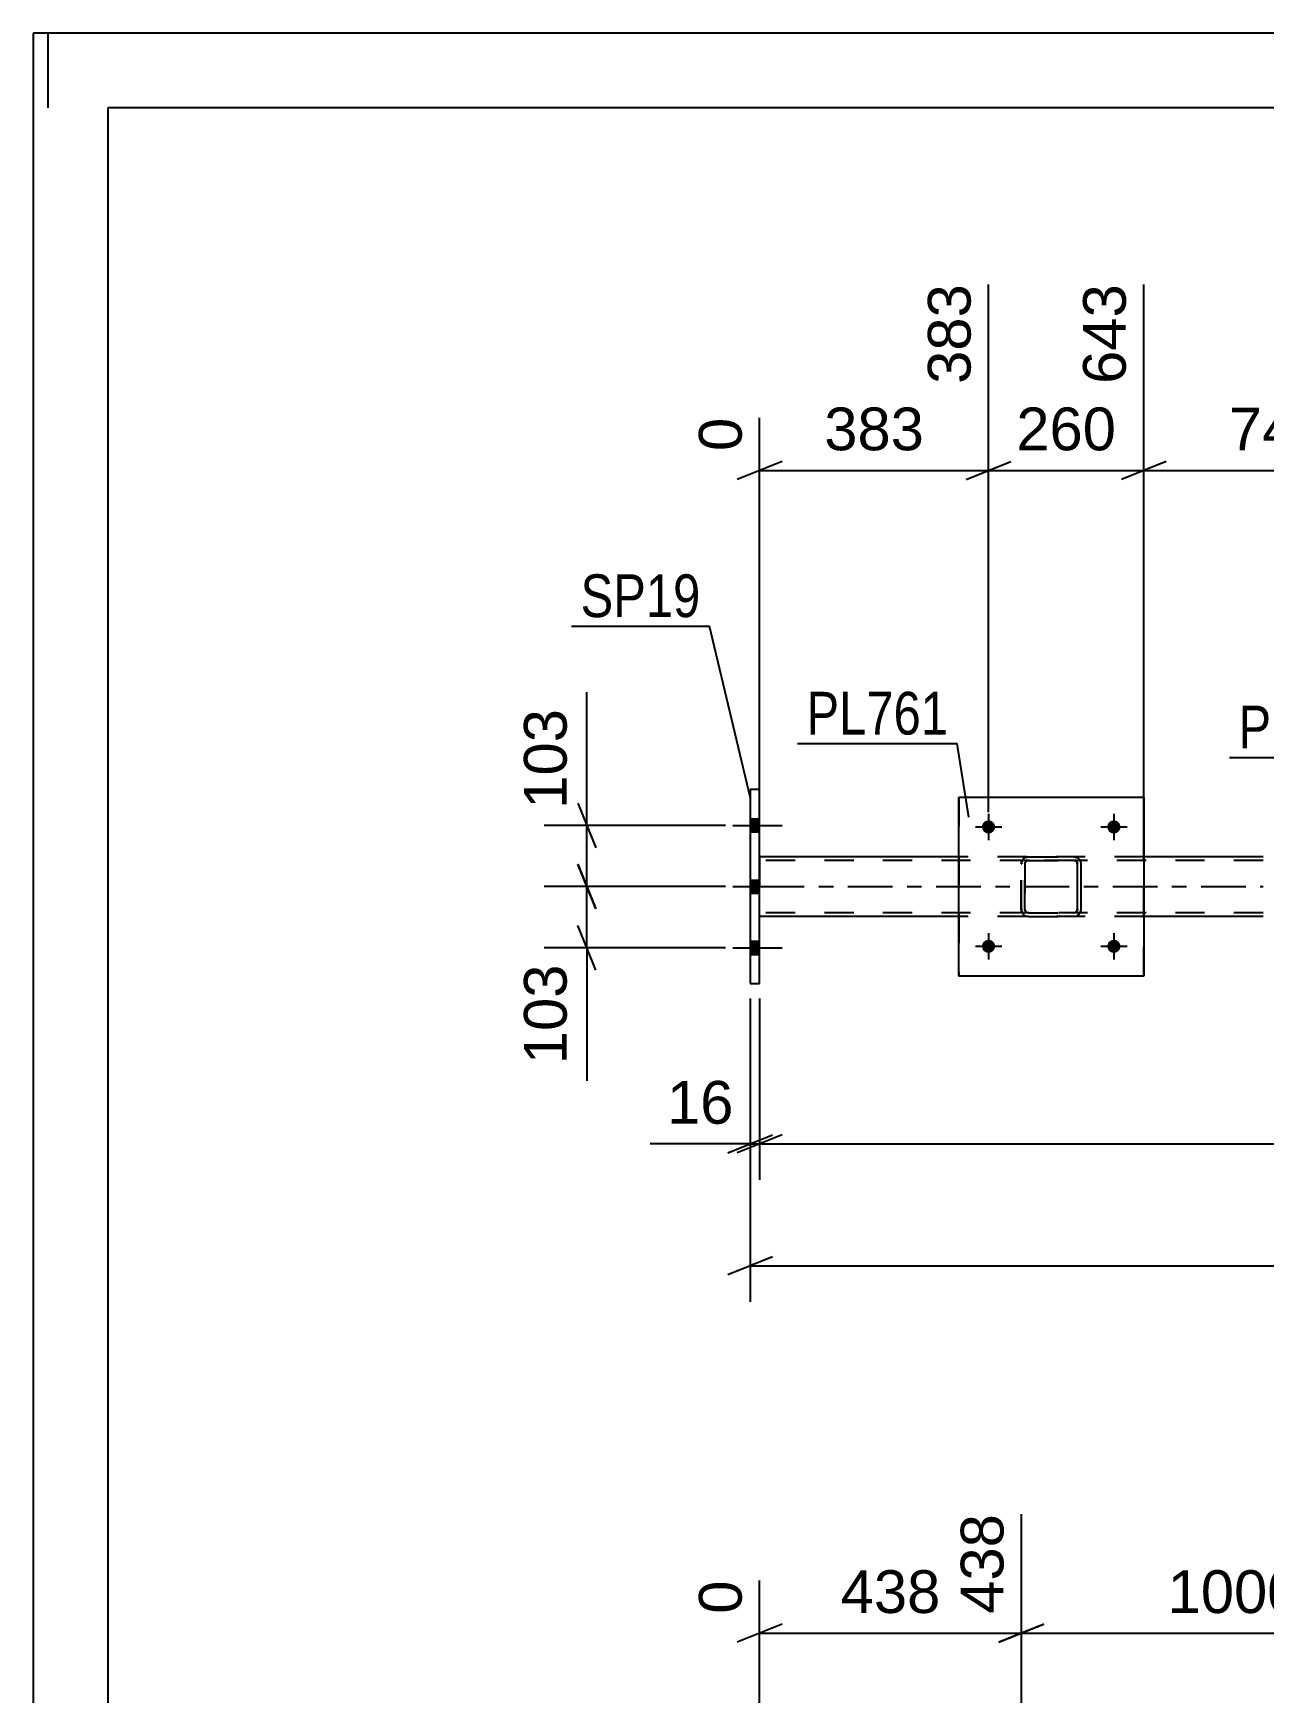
# Model space of a CAD drawing. Header units: millimetres. Extents: x -49 to 792, y -433 to 161.
# Drawn here: x -48.7 to 33.8, y 49.8 to 161 of the extents above; entities that cross this region are included whole.
import ezdxf

# ---------------------------------------------------------------- set-up
doc = ezdxf.new("R2010")
doc.units = ezdxf.units.MM
doc.linetypes.add('DXK_LINE_DOT2', pattern=[3.9198, 1.9599, -1.9599])
doc.linetypes.add('DXK_LINE_DOT3', pattern=[5.9187, 2.979, -0.9799, 0.9799, -0.9799])
doc.styles.add('Arial', font='ARIAL.TTF', dxfattribs={"height": 0.2})
doc.styles.add('Arial Narrow', font='ARIALN.TTF', dxfattribs={"height": 0.2})

# ---------------------------------------------------------------- blocks, each defined once
blk = doc.blocks.new('Unknown-203723993-1112')
at = {"color": 5, "linetype": 'Continuous'}
for p, q in [((792.32, 161.02), (-48.68, 161.02)), ((-48.68, 161.02), (-48.68, -432.98)), ((-47.68, 156.02), (-47.68, 161.02)), ((787.32, 156.02), (-43.68, 156.02)), ((-43.68, 156.02), (-43.68, -427.98))]:
    blk.add_line(p, q, dxfattribs=at)
blk = doc.blocks.new('Bolt-203723993-2629 - 2545')
at = {"linetype": 'Continuous'}
for points in [[(14.9, 99.83), (14.91, 99.92), (14.94, 100.01), (14.98, 100.09), (15.04, 100.15), (15.12, 100.21), (15.2, 100.25), (15.29, 100.26), (15.38, 100.26), (15.47, 100.25), (15.56, 100.21), (15.63, 100.15), (15.69, 100.09), (15.74, 100.01), (15.77, 99.92), (15.78, 99.83), (15.77, 99.74), (15.74, 99.65), (15.69, 99.57), (15.63, 99.5), (15.56, 99.45), (15.47, 99.41), (15.38, 99.39), (15.29, 99.39), (15.2, 99.41), (15.12, 99.45), (15.04, 99.5), (14.98, 99.57), (14.94, 99.65), (14.91, 99.74)], [(23.3, 99.83), (23.31, 99.92), (23.34, 100.01), (23.38, 100.09), (23.44, 100.15), (23.52, 100.21), (23.6, 100.25), (23.69, 100.26), (23.78, 100.26), (23.87, 100.25), (23.96, 100.21), (24.03, 100.15), (24.09, 100.09), (24.14, 100.01), (24.17, 99.92), (24.18, 99.83), (24.17, 99.74), (24.14, 99.65), (24.09, 99.57), (24.03, 99.5), (23.96, 99.45), (23.87, 99.41), (23.78, 99.39), (23.69, 99.39), (23.6, 99.41), (23.52, 99.45), (23.44, 99.5), (23.38, 99.57), (23.34, 99.65), (23.31, 99.74)]]:
    blk.add_hatch(color=1, dxfattribs=at).paths.add_polyline_path(points)
at = {"color": 1, "linetype": 'Continuous'}
for p, q in [((15.34, 100.71), (15.34, 98.95)), ((23.74, 100.71), (23.74, 98.95)), ((14.46, 99.83), (16.22, 99.83)), ((22.86, 99.83), (24.62, 99.83))]:
    blk.add_line(p, q, dxfattribs=at)
blk = doc.blocks.new('Bolt-203723993-2630 - 2545')
at = {"linetype": 'Continuous'}
for points in [[(14.9, 107.83), (14.91, 107.92), (14.94, 108.01), (14.98, 108.09), (15.04, 108.15), (15.12, 108.21), (15.2, 108.25), (15.29, 108.26), (15.38, 108.26), (15.47, 108.25), (15.56, 108.21), (15.63, 108.15), (15.69, 108.09), (15.74, 108.01), (15.77, 107.92), (15.78, 107.83), (15.77, 107.74), (15.74, 107.65), (15.69, 107.57), (15.63, 107.5), (15.56, 107.45), (15.47, 107.41), (15.38, 107.39), (15.29, 107.39), (15.2, 107.41), (15.12, 107.45), (15.04, 107.5), (14.98, 107.57), (14.94, 107.65), (14.91, 107.74)], [(23.3, 107.83), (23.31, 107.92), (23.34, 108.01), (23.38, 108.09), (23.44, 108.15), (23.52, 108.21), (23.6, 108.25), (23.69, 108.26), (23.78, 108.26), (23.87, 108.25), (23.96, 108.21), (24.03, 108.15), (24.09, 108.09), (24.14, 108.01), (24.17, 107.92), (24.18, 107.83), (24.17, 107.74), (24.14, 107.65), (24.09, 107.57), (24.03, 107.5), (23.96, 107.45), (23.87, 107.41), (23.78, 107.39), (23.69, 107.39), (23.6, 107.41), (23.52, 107.45), (23.44, 107.5), (23.38, 107.57), (23.34, 107.65), (23.31, 107.74)]]:
    blk.add_hatch(color=1, dxfattribs=at).paths.add_polyline_path(points)
at = {"color": 1, "linetype": 'Continuous'}
for p, q in [((15.34, 108.71), (15.34, 106.95)), ((23.74, 108.71), (23.74, 106.95)), ((14.46, 107.83), (16.22, 107.83)), ((22.86, 107.83), (24.62, 107.83))]:
    blk.add_line(p, q, dxfattribs=at)
blk = doc.blocks.new('Part-203723993-2571 - 2545')
at = {"color": 7, "linetype": 'DXK_LINE_DOT2'}
for p, q in [((17.83, 105.79), (18.01, 105.83)), ((18.02, 105.83), (17.83, 105.79)), ((18.02, 105.83), (18.01, 105.83)), ((18.01, 105.83), (21.05, 105.83)), ((18.02, 105.83), (21.06, 105.83)), ((21.05, 105.83), (21.06, 105.83)), ((21.05, 105.83), (21.24, 105.79)), ((21.24, 105.79), (21.06, 105.83)), ((17.53, 105.35), (17.57, 105.53)), ((17.53, 105.35), (17.54, 105.35)), ((17.53, 102.31), (17.53, 105.35)), ((17.57, 105.53), (17.54, 105.35)), ((17.54, 102.31), (17.54, 105.35)), ((17.79, 105.44), (17.77, 105.35)), ((17.78, 105.35), (17.77, 105.35)), ((17.77, 105.35), (17.77, 102.31)), ((17.78, 105.35), (17.8, 105.44)), ((17.78, 102.31), (17.78, 105.35)), ((17.84, 105.52), (17.79, 105.44)), ((17.8, 105.44), (17.85, 105.52)), ((17.92, 105.57), (17.84, 105.52)), ((17.85, 105.52), (17.93, 105.57)), ((18.01, 105.59), (17.92, 105.57)), ((17.93, 105.57), (18.02, 105.59)), ((18.01, 105.59), (18.02, 105.59)), ((21.05, 105.59), (18.01, 105.59)), ((18.02, 105.59), (21.06, 105.59)), ((21.06, 105.59), (21.05, 105.59)), ((21.14, 105.57), (21.05, 105.59)), ((21.06, 105.59), (21.15, 105.57)), ((21.14, 105.57), (21.15, 105.57)), ((21.22, 105.52), (21.14, 105.57)), ((21.15, 105.57), (21.23, 105.52)), ((21.27, 105.44), (21.22, 105.52)), ((21.23, 105.52), (21.28, 105.44)), ((21.29, 105.35), (21.27, 105.44)), ((21.28, 105.44), (21.3, 105.35)), ((21.3, 105.35), (21.29, 105.35)), ((21.29, 105.35), (21.29, 102.31)), ((21.3, 102.31), (21.3, 105.35)), ((21.5, 105.53), (21.53, 105.35)), ((21.54, 105.35), (21.5, 105.53)), ((21.54, 105.35), (21.53, 105.35)), ((21.53, 105.35), (21.53, 102.31)), ((21.54, 102.31), (21.54, 105.35)), ((17.54, 102.31), (17.53, 102.31)), ((17.57, 102.12), (17.53, 102.31)), ((17.54, 102.31), (17.57, 102.12)), ((17.77, 102.31), (17.78, 102.31)), ((17.77, 102.31), (17.79, 102.22)), ((17.8, 102.21), (17.78, 102.31)), ((17.79, 102.22), (17.84, 102.14)), ((17.85, 102.14), (17.8, 102.21)), ((17.83, 101.86), (17.83, 101.86)), ((18.01, 101.83), (17.83, 101.86)), ((17.83, 101.86), (18.02, 101.83)), ((17.84, 102.14), (17.92, 102.09)), ((17.93, 102.08), (17.85, 102.14)), ((17.92, 102.09), (18.01, 102.07)), ((18.02, 102.07), (17.93, 102.08)), ((18.02, 102.07), (18.01, 102.07)), ((18.01, 102.07), (21.05, 102.07)), ((18.02, 101.83), (18.01, 101.83)), ((18.01, 101.83), (21.05, 101.83)), ((18.02, 102.07), (21.06, 102.07)), ((18.02, 101.83), (21.06, 101.83)), ((21.05, 102.07), (21.14, 102.09)), ((21.05, 102.07), (21.06, 102.07)), ((21.24, 101.86), (21.05, 101.83)), ((21.05, 101.83), (21.06, 101.83)), ((21.15, 102.08), (21.06, 102.07)), ((21.06, 101.83), (21.24, 101.86)), ((21.14, 102.09), (21.22, 102.14)), ((21.23, 102.14), (21.15, 102.08)), ((21.22, 102.14), (21.27, 102.22)), ((21.28, 102.21), (21.23, 102.14)), ((21.27, 102.22), (21.29, 102.31)), ((21.3, 102.31), (21.28, 102.21)), ((21.29, 102.31), (21.3, 102.31)), ((21.53, 102.31), (21.5, 102.12)), ((21.5, 102.12), (21.54, 102.31)), ((21.53, 102.31), (21.54, 102.31))]:
    blk.add_line(p, q, dxfattribs=at)
at = {"color": 7, "linetype": 'DXK_LINE_DOT3'}
blk.add_line((19.54, 103.83), (19.53, 103.83), dxfattribs=at)
at = {"color": 7, "linetype": 'DXK_LINE_DOT2'}
for centre, start, end in [((18.01, 105.35), 112.5, 157.5), ((18.02, 105.35), 112.5, 157.5), ((21.05, 105.35), 22.5, 67.5), ((21.06, 105.35), 22.5, 67.5), ((18.01, 102.31), 202.5, 247.5), ((18.02, 102.31), 202.5, 247.5), ((21.05, 102.31), 292.5, 337.5), ((21.06, 102.31), 292.5, 337.5)]:
    blk.add_arc(centre, 0.48, start, end, dxfattribs=at)
blk = doc.blocks.new('Part-203723993-2576 - 2545')
at = {"color": 2, "linetype": 'Continuous'}
for p, q in [((13.34, 97.83), (13.34, 109.83)), ((13.34, 109.83), (13.34, 109.83)), ((13.34, 109.83), (25.74, 109.83)), ((25.74, 109.83), (25.74, 97.83)), ((13.34, 97.83), (13.34, 97.83)), ((25.74, 97.83), (13.34, 97.83))]:
    blk.add_line(p, q, dxfattribs=at)
at = {"color": 7, "linetype": 'DXK_LINE_DOT2'}
for p, q in [((13.34, 109.83), (13.34, 97.83)), ((13.34, 109.83), (13.34, 109.83)), ((25.74, 97.83), (25.74, 109.83)), ((13.34, 97.83), (13.34, 97.83))]:
    blk.add_line(p, q, dxfattribs=at)
blk = doc.blocks.new('Part-203723993-2581 - 2545')
at = {"color": 2, "linetype": 'Continuous'}
for p, q in [((13.34, 105.83), (0, 105.83)), ((33.74, 105.83), (25.74, 105.83)), ((13.34, 101.83), (0, 101.83)), ((33.74, 101.83), (25.74, 101.83))]:
    blk.add_line(p, q, dxfattribs=at)
at = {"color": 7, "linetype": 'DXK_LINE_DOT2'}
for p, q in [((0, 105.83), (0, 101.83)), ((25.74, 105.83), (13.34, 105.83)), ((33.74, 105.59), (0, 105.59)), ((33.74, 102.07), (0, 102.07)), ((25.74, 101.83), (13.34, 101.83))]:
    blk.add_line(p, q, dxfattribs=at)
at = {"color": 7, "linetype": 'DXK_LINE_DOT3'}
blk.add_line((0, 103.83), (33.74, 103.83), dxfattribs=at)
blk = doc.blocks.new('Bolt-203723993-2585 - 2545')
at = {"linetype": 'Continuous'}
for points in [[(-0.64, 108.37), (-0.64, 107.49), (0, 107.49), (0, 108.37)], [(-0.64, 108.37), (-0.64, 107.49), (0, 107.49), (0, 108.37)], [(-0.64, 108.37), (-0.64, 107.49), (0, 107.49), (0, 108.37)], [(-0.64, 104.27), (-0.64, 103.39), (0, 103.39), (0, 104.27)], [(-0.64, 104.27), (-0.64, 103.39), (0, 103.39), (0, 104.27)], [(-0.64, 100.17), (-0.64, 99.29), (0, 99.29), (0, 100.17)], [(-0.64, 100.17), (-0.64, 99.29), (0, 99.29), (0, 100.17)], [(-0.64, 100.17), (-0.64, 99.29), (0, 99.29), (0, 100.17)]]:
    blk.add_hatch(color=1, dxfattribs=at).paths.add_polyline_path(points)
at = {"color": 1, "linetype": 'Continuous'}
for p, q in [((-1.8, 107.93), (1.52, 107.93)), ((-1.8, 107.93), (1.52, 107.93)), ((-1.8, 107.93), (1.52, 107.93)), ((-0.64, 108.37), (0, 108.37)), ((-0.64, 108.37), (0, 108.37)), ((-0.64, 108.37), (0, 108.37)), ((-0.64, 107.49), (0, 107.49)), ((-0.64, 107.49), (0, 107.49)), ((-0.64, 107.49), (0, 107.49)), ((-1.8, 103.83), (1.52, 103.83)), ((-1.8, 103.83), (1.52, 103.83)), ((-0.64, 104.27), (0, 104.27)), ((-0.64, 104.27), (0, 104.27)), ((-0.64, 103.39), (0, 103.39)), ((-0.64, 103.39), (0, 103.39)), ((-0.64, 100.17), (0, 100.17)), ((-0.64, 100.17), (0, 100.17)), ((-0.64, 100.17), (0, 100.17)), ((-1.8, 99.73), (1.52, 99.73)), ((-1.8, 99.73), (1.52, 99.73)), ((-1.8, 99.73), (1.52, 99.73)), ((-0.64, 99.29), (0, 99.29)), ((-0.64, 99.29), (0, 99.29)), ((-0.64, 99.29), (0, 99.29))]:
    blk.add_line(p, q, dxfattribs=at)
blk = doc.blocks.new('Part-203723993-2793 - 2545')
at = {"color": 2, "linetype": 'Continuous'}
for p, q in [((0, 110.33), (-0.64, 110.33)), ((-0.64, 110.33), (-0.64, 97.33)), ((0, 97.33), (0, 110.33)), ((-0.64, 97.33), (0, 97.33))]:
    blk.add_line(p, q, dxfattribs=at)
blk = doc.blocks.new('StraightDimension-203723993-4124 - 3316')
at = {"color": 7, "linetype": 'Continuous'}
for p, q in [((46.04, 17.63), (46.04, 63.99)), ((17.54, 17.64), (17.54, 61.77)), ((19.04, 54.4), (16.04, 53.2)), ((17.54, 53.8), (46.04, 53.8)), ((44.54, 53.2), (47.54, 54.4))]:
    blk.add_line(p, q, dxfattribs=at)
at = {"color": 0}
blk.add_wipeout([(36.83, 54.55), (36.83, 58.75), (26.74, 58.75), (26.74, 54.55)], dxfattribs=at)
at = {"color": 3, "style": 'Arial'}
blk.add_text('1000', height=2.865, dxfattribs=at).set_placement((27.34, 55.15))
at = {"color": 0, "linetype": 'Continuous'}
blk.add_wipeout([(45.44, 64.59), (41.24, 64.59), (41.24, 54.5), (45.44, 54.5)], dxfattribs=at)
at = {"color": 3, "linetype": 'Continuous', "style": 'Arial'}
blk.add_text('1438', height=2.865, rotation=90.0002, dxfattribs=at).set_placement((44.84, 55.1))
blk = doc.blocks.new('StraightDimension-203723993-4132 - 3316')
at = {"color": 7, "linetype": 'Continuous'}
for p, q in [((17.54, 17.64), (17.54, 61.77)), ((0, 3), (0, 57.32)), ((1.5, 54.4), (-1.5, 53.2)), ((0, 53.8), (17.54, 53.8)), ((16.04, 53.2), (19.04, 54.4))]:
    blk.add_line(p, q, dxfattribs=at)
at = {"color": 0}
blk.add_wipeout([(12.7, 54.55), (12.7, 58.75), (4.83, 58.75), (4.83, 54.55)], dxfattribs=at)
at = {"color": 3, "style": 'Arial'}
blk.add_text('438', height=2.865, dxfattribs=at).set_placement((5.43, 55.15))
at = {"color": 0, "linetype": 'Continuous'}
for points in [[(16.94, 62.37), (12.74, 62.37), (12.74, 54.5), (16.94, 54.5)], [(-0.6, 57.92), (-4.8, 57.92), (-4.8, 54.5), (-0.6, 54.5)]]:
    blk.add_wipeout(points, dxfattribs=at)
at = {"color": 3, "linetype": 'Continuous', "style": 'Arial'}
for s, height, p in [('438', 2.865, (16.34, 55.1)), ('0', 2.87, (-1.2, 55.1))]:
    blk.add_text(s, height=height, rotation=90.0002, dxfattribs=at).set_placement(p)
blk = doc.blocks.new('StraightDimension-203723993-3288 - 2545')
at = {"color": 7, "linetype": 'Continuous'}
for p, q in [((-11.58, 107.93), (-11.58, 116.85)), ((-11.58, 107.93), (-11.58, 116.85)), ((-12.18, 109.43), (-10.98, 106.43)), ((-2.28, 107.93), (-14.43, 107.93)), ((-11.58, 103.83), (-11.58, 107.93)), ((-10.98, 102.33), (-12.18, 105.33)), ((-2.28, 103.83), (-14.43, 103.83))]:
    blk.add_line(p, q, dxfattribs=at)
at = {"color": 0}
blk.add_wipeout([(-12.33, 116.32), (-16.53, 116.32), (-16.53, 108.45), (-12.33, 108.45)], dxfattribs=at)
at = {"color": 3, "style": 'Arial'}
blk.add_text('103', height=2.865, rotation=90.0002, dxfattribs=at).set_placement((-12.93, 109.05))
blk = doc.blocks.new('StraightDimension-203723993-3289 - 2545')
at = {"color": 7, "linetype": 'Continuous'}
for p, q in [((-12.18, 105.33), (-10.98, 102.33)), ((-2.28, 103.83), (-14.43, 103.83)), ((-11.58, 99.73), (-11.58, 103.83)), ((-10.98, 98.23), (-12.18, 101.23)), ((-2.28, 99.73), (-14.43, 99.73)), ((-11.58, 99.73), (-11.58, 90.81)), ((-11.58, 99.73), (-11.58, 90.81))]:
    blk.add_line(p, q, dxfattribs=at)
at = {"color": 0}
blk.add_wipeout([(-12.33, 99.2), (-16.53, 99.2), (-16.53, 91.33), (-12.33, 91.33)], dxfattribs=at)
at = {"color": 3, "style": 'Arial'}
blk.add_text('103', height=2.865, rotation=90.0002, dxfattribs=at).set_placement((-12.93, 91.93))
blk = doc.blocks.new('StraightDimension-203723993-2835 - 2545')
at = {"color": 7, "linetype": 'Continuous'}
for p, q in [((-0.64, 96.33), (-0.64, 76.01)), ((0.86, 79.01), (-2.14, 77.81)), ((-0.64, 78.41), (709.81, 78.41))]:
    blk.add_line(p, q, dxfattribs=at)
blk = doc.blocks.new('StraightDimension-203723993-3121 - 2545')
at = {"color": 7, "linetype": 'Continuous'}
for p, q in [((15.34, 108.83), (15.34, 144.19)), ((0, 106.83), (0, 135.25)), ((1.5, 132.32), (-1.5, 131.12)), ((0, 131.72), (15.34, 131.72)), ((13.84, 131.12), (16.84, 132.32))]:
    blk.add_line(p, q, dxfattribs=at)
at = {"color": 0}
blk.add_wipeout([(11.6, 132.47), (11.6, 136.67), (3.73, 136.67), (3.73, 132.47)], dxfattribs=at)
at = {"color": 3, "style": 'Arial'}
blk.add_text('383', height=2.865, dxfattribs=at).set_placement((4.33, 133.07))
at = {"color": 0, "linetype": 'Continuous'}
for points in [[(14.74, 144.79), (10.54, 144.79), (10.54, 136.92), (14.74, 136.92)], [(-0.6, 135.85), (-4.8, 135.85), (-4.8, 132.42), (-0.6, 132.42)]]:
    blk.add_wipeout(points, dxfattribs=at)
at = {"color": 3, "linetype": 'Continuous', "style": 'Arial'}
for s, height, p in [('383', 2.865, (14.14, 137.52)), ('0', 2.87, (-1.2, 133.02))]:
    blk.add_text(s, height=height, rotation=90.0002, dxfattribs=at).set_placement(p)
blk = doc.blocks.new('StraightDimension-203723993-3134 - 2545')
at = {"color": 7, "linetype": 'Continuous'}
for p, q in [((15.34, 108.83), (15.34, 144.19)), ((25.74, 106.83), (25.74, 144.19)), ((13.84, 131.12), (16.84, 132.32)), ((15.34, 131.72), (25.74, 131.72)), ((27.24, 132.32), (24.24, 131.12))]:
    blk.add_line(p, q, dxfattribs=at)
at = {"color": 0}
blk.add_wipeout([(24.47, 132.47), (24.47, 136.67), (16.6, 136.67), (16.6, 132.47)], dxfattribs=at)
at = {"color": 3, "style": 'Arial'}
blk.add_text('260', height=2.865, dxfattribs=at).set_placement((17.2, 133.07))
at = {"color": 0, "linetype": 'Continuous'}
blk.add_wipeout([(25.14, 144.79), (20.94, 144.79), (20.94, 136.92), (25.14, 136.92)], dxfattribs=at)
at = {"color": 3, "linetype": 'Continuous', "style": 'Arial'}
blk.add_text('643', height=2.865, rotation=90.0002, dxfattribs=at).set_placement((24.54, 137.52))
blk = doc.blocks.new('StraightDimension-203723993-3144 - 2545')
at = {"color": 7, "linetype": 'Continuous'}
for p, q in [((25.74, 106.83), (25.74, 144.19)), ((43.84, 108.83), (43.84, 141.92)), ((27.24, 132.32), (24.24, 131.12)), ((25.74, 131.72), (43.84, 131.72)), ((42.34, 131.12), (45.34, 132.32))]:
    blk.add_line(p, q, dxfattribs=at)
at = {"color": 0}
blk.add_wipeout([(38.72, 132.47), (38.72, 136.67), (30.85, 136.67), (30.85, 132.47)], dxfattribs=at)
at = {"color": 3, "style": 'Arial'}
blk.add_text('740', height=2.865, dxfattribs=at).set_placement((31.45, 133.07))
at = {"color": 0, "linetype": 'Continuous'}
blk.add_wipeout([(43.24, 142.52), (39.04, 142.52), (39.04, 132.42), (43.24, 132.42)], dxfattribs=at)
at = {"color": 3, "linetype": 'Continuous', "style": 'Arial'}
blk.add_text('1383', height=2.865, rotation=90.0002, dxfattribs=at).set_placement((42.64, 133.02))
blk = doc.blocks.new('StraightDimension-203723993-3267 - 2545')
at = {"color": 7, "linetype": 'Continuous'}
for p, q in [((0, 96.33), (0, 84.19)), ((1.5, 87.19), (-1.5, 85.99)), ((0, 86.59), (709.17, 86.59))]:
    blk.add_line(p, q, dxfattribs=at)
blk = doc.blocks.new('StraightDimension-203723993-3277 - 2545')
at = {"color": 7, "linetype": 'Continuous'}
for p, q in [((-0.64, 96.33), (-0.64, 84.19)), ((0, 96.33), (0, 84.19)), ((-2.14, 85.99), (0.86, 87.19)), ((1.5, 87.19), (-1.5, 85.99)), ((-0.64, 86.59), (-7.34, 86.59)), ((-0.64, 86.59), (-7.34, 86.59)), ((-0.64, 86.59), (0, 86.59))]:
    blk.add_line(p, q, dxfattribs=at)
at = {"color": 0}
blk.add_wipeout([(-1.17, 87.34), (-1.17, 91.54), (-6.81, 91.54), (-6.81, 87.34)], dxfattribs=at)
at = {"color": 3, "style": 'Arial'}
blk.add_text('16', height=2.865, dxfattribs=at).set_placement((-6.21, 87.94))
blk = doc.blocks.new('Mark-203723993-2566 - 2545')
at = {"color": 30, "linetype": 'Continuous'}
for p in [(31.49, 112.49), (42.19, 109.28)]:
    blk.add_line(p, (42.19, 112.49), dxfattribs=at)
at = {"color": 0}
blk.add_wipeout([(41.59, 113.09), (41.59, 116.09), (32.09, 116.09), (32.09, 113.09)], dxfattribs=at)
blk.add_wipeout([(41.59, 113.09), (41.59, 116.09), (32.09, 116.09), (32.09, 113.09)], dxfattribs=at)
at = {"color": 3, "style": 'Arial Narrow'}
blk.add_text('PL761', height=2.863, dxfattribs=at).set_placement((32.09, 113.09))
blk = doc.blocks.new('Mark-203723993-2572 - 2545')
at = {"color": 30, "linetype": 'Continuous'}
for p in [(2.54, 113.42), (14.03, 108.48)]:
    blk.add_line(p, (13.24, 113.42), dxfattribs=at)
at = {"color": 0}
blk.add_wipeout([(12.64, 114.02), (12.64, 117.02), (3.14, 117.02), (3.14, 114.02)], dxfattribs=at)
blk.add_wipeout([(12.64, 114.02), (12.64, 117.02), (3.14, 117.02), (3.14, 114.02)], dxfattribs=at)
at = {"color": 3, "style": 'Arial Narrow'}
blk.add_text('PL761', height=2.863, dxfattribs=at).set_placement((3.14, 114.02))
blk = doc.blocks.new('Mark-203723993-2789 - 2545')
at = {"color": 30, "linetype": 'Continuous'}
for p in [(-12.6, 121.29), (-0.62, 109.76)]:
    blk.add_line(p, (-3.36, 121.29), dxfattribs=at)
at = {"color": 0}
blk.add_wipeout([(-3.96, 121.89), (-3.96, 124.89), (-12, 124.89), (-12, 121.89)], dxfattribs=at)
blk.add_wipeout([(-3.96, 121.89), (-3.96, 124.89), (-12, 124.89), (-12, 121.89)], dxfattribs=at)
at = {"color": 3, "style": 'Arial Narrow'}
blk.add_text('SP19', height=2.863, dxfattribs=at).set_placement((-12, 121.89))

msp = doc.modelspace()

# ---------------------------------------------------------------- block references
for name in ['Unknown-203723993-1112', 'Part-203723993-2793 - 2545', 'Part-203723993-2576 - 2545', 'Bolt-203723993-2585 - 2545', 'Bolt-203723993-2630 - 2545', 'Part-203723993-2581 - 2545', 'Part-203723993-2571 - 2545', 'Bolt-203723993-2629 - 2545']:
    msp.add_blockref(name, (0, 0))

# ---------------------------------------------------------------- next in the draw order: block references
for name in ['StraightDimension-203723993-3288 - 2545', 'StraightDimension-203723993-4124 - 3316']:
    msp.add_blockref(name, (0, 0))

# ---------------------------------------------------------------- next in the draw order: block references
for name in ['StraightDimension-203723993-3121 - 2545', 'StraightDimension-203723993-3289 - 2545', 'StraightDimension-203723993-4132 - 3316']:
    msp.add_blockref(name, (0, 0))

# ---------------------------------------------------------------- next in the draw order: block references
for name in ['StraightDimension-203723993-3134 - 2545', 'Mark-203723993-2789 - 2545', 'StraightDimension-203723993-2835 - 2545']:
    msp.add_blockref(name, (0, 0))

# ---------------------------------------------------------------- next in the draw order: block references
for name in ['StraightDimension-203723993-3144 - 2545', 'Mark-203723993-2572 - 2545', 'StraightDimension-203723993-3267 - 2545']:
    msp.add_blockref(name, (0, 0))

# ---------------------------------------------------------------- next in the draw order: block references
for name in ['Mark-203723993-2566 - 2545', 'StraightDimension-203723993-3277 - 2545']:
    msp.add_blockref(name, (0, 0))

doc.saveas('drawing.dxf')
